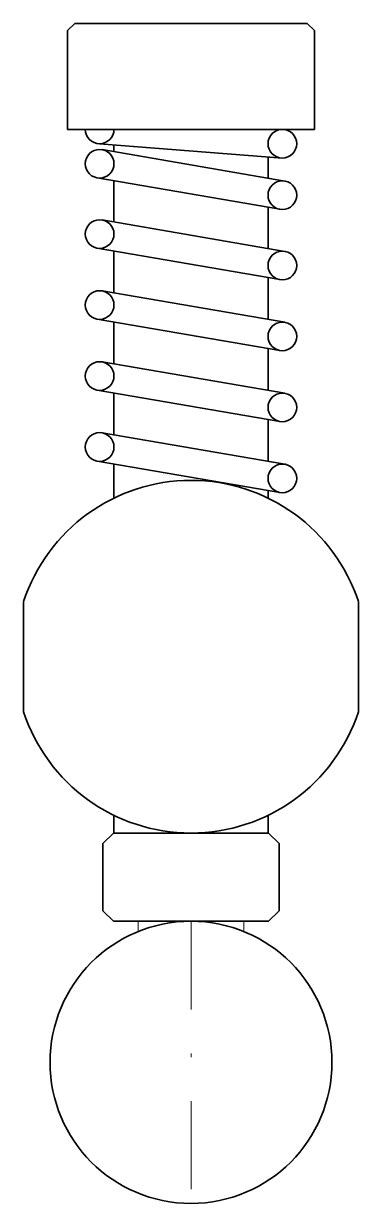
# Model space of a CAD drawing. Header units: millimetres. Extents: x -4.8 to 4.8, y 0 to 33.5.
import ezdxf

# ---------------------------------------------------------------- set-up
doc = ezdxf.new("R2010")
doc.units = ezdxf.units.MM
doc.header["$LTSCALE"] = 5
doc.linetypes.add('AUSGEZOGEN', pattern=[0])
doc.linetypes.add('DASHDOT', pattern=[1, 0.5, -0.25, 0, -0.25])
doc.layers.add('2', color=7, linetype='Continuous')

msp = doc.modelspace()

# ---------------------------------------------------------------- linework, layer by layer
at = {"layer": '2', "color": 7, "linetype": 'AUSGEZOGEN', "lineweight": 35}
for p, q in [((-3.3, 33.451), (-3.5, 33.251)), ((-3.3, 33.451), (3.3, 33.451)), ((3.3, 33.451), (3.5, 33.251)), ((-3.5, 33.251), (-3.5, 30.451)), ((3.5, 33.251), (3.5, 30.451)), ((-3.5, 30.451), (3.5, 30.451)), ((-2.592, 30.045), (2.592, 29.638)), ((-2.519, 29.877), (2.665, 28.987)), ((-2.185, 30.013), (-2.185, 29.82)), ((2.185, 29.67), (2.185, 29.07)), ((-2.665, 29.077), (2.519, 28.187)), ((-2.185, 28.994), (-2.185, 27.827)), ((2.185, 28.244), (2.185, 27.076)), ((-2.519, 27.884), (2.665, 26.994)), ((-2.665, 27.084), (2.519, 26.194)), ((-2.185, 27.001), (-2.185, 25.814)), ((2.185, 26.251), (2.185, 25.064)), ((-2.519, 25.872), (2.665, 24.982)), ((-2.665, 25.071), (2.519, 24.181)), ((-2.185, 24.989), (-2.185, 23.802)), ((2.185, 24.239), (2.185, 23.052)), ((-2.519, 23.859), (2.665, 22.969)), ((-2.665, 23.059), (2.519, 22.169)), ((-2.185, 22.977), (-2.185, 21.79)), ((2.185, 22.226), (2.185, 21.039)), ((-2.519, 21.847), (2.665, 20.957)), ((-2.665, 21.047), (2.519, 20.157)), ((-2.185, 20.964), (-2.185, 19.997)), ((2.185, 20.214), (2.185, 19.997)), ((-4.75, 17.061), (-4.75, 13.939)), ((4.75, 17.061), (4.75, 13.939)), ((-2.185, 11.003), (-2.185, 10.5)), ((2.185, 11.003), (2.185, 10.5)), ((-2.5, 10.2), (-2.2, 10.5)), ((-2.2, 10.5), (2.2, 10.5)), ((2.5, 10.2), (2.2, 10.5)), ((-2.5, 8.3), (-2.5, 10.2)), ((2.5, 8.3), (2.5, 10.2)), ((-2.2, 8), (-2.5, 8.3)), ((2.2, 8), (2.5, 8.3)), ((-2.2, 8), (2.2, 8))]:
    msp.add_line(p, q, dxfattribs=at)
at = {"layer": '2', "color": 18, "linetype": 'AUSGEZOGEN', "lineweight": 18, "true_color": 0x000000}
for p, q in [((-1.5, 8), (-1.5, 7.708)), ((1.5, 8), (1.5, 7.708))]:
    msp.add_line(p, q, dxfattribs=at)
at = {"layer": '2', "color": 7, "linetype": 'DASHDOT', "lineweight": 18}
msp.add_line((0, 8), (0, 0), dxfattribs=at)
at = {"layer": '2', "color": 7, "linetype": 'AUSGEZOGEN', "lineweight": 35}
for centre, radius in [((2.592, 30.046), 0.407), ((-2.592, 29.477), 0.407), ((2.592, 28.587), 0.407), ((-2.592, 27.484), 0.407), ((2.592, 26.594), 0.407), ((-2.592, 25.472), 0.407), ((2.592, 24.582), 0.407), ((-2.592, 23.459), 0.407), ((2.592, 22.569), 0.407), ((-2.592, 21.447), 0.407), ((2.592, 20.557), 0.407), ((0, 4), 4)]:
    msp.add_circle(centre, radius, dxfattribs=at)
for centre, radius, start, end in [((-2.592, 30.451), 0.407, 180, 0), ((0, 15.5), 5, 18.1949, 161.8051), ((0, 15.5), 5, 198.1949, 341.8051)]:
    msp.add_arc(centre, radius, start, end, dxfattribs=at)

doc.saveas('drawing.dxf')
